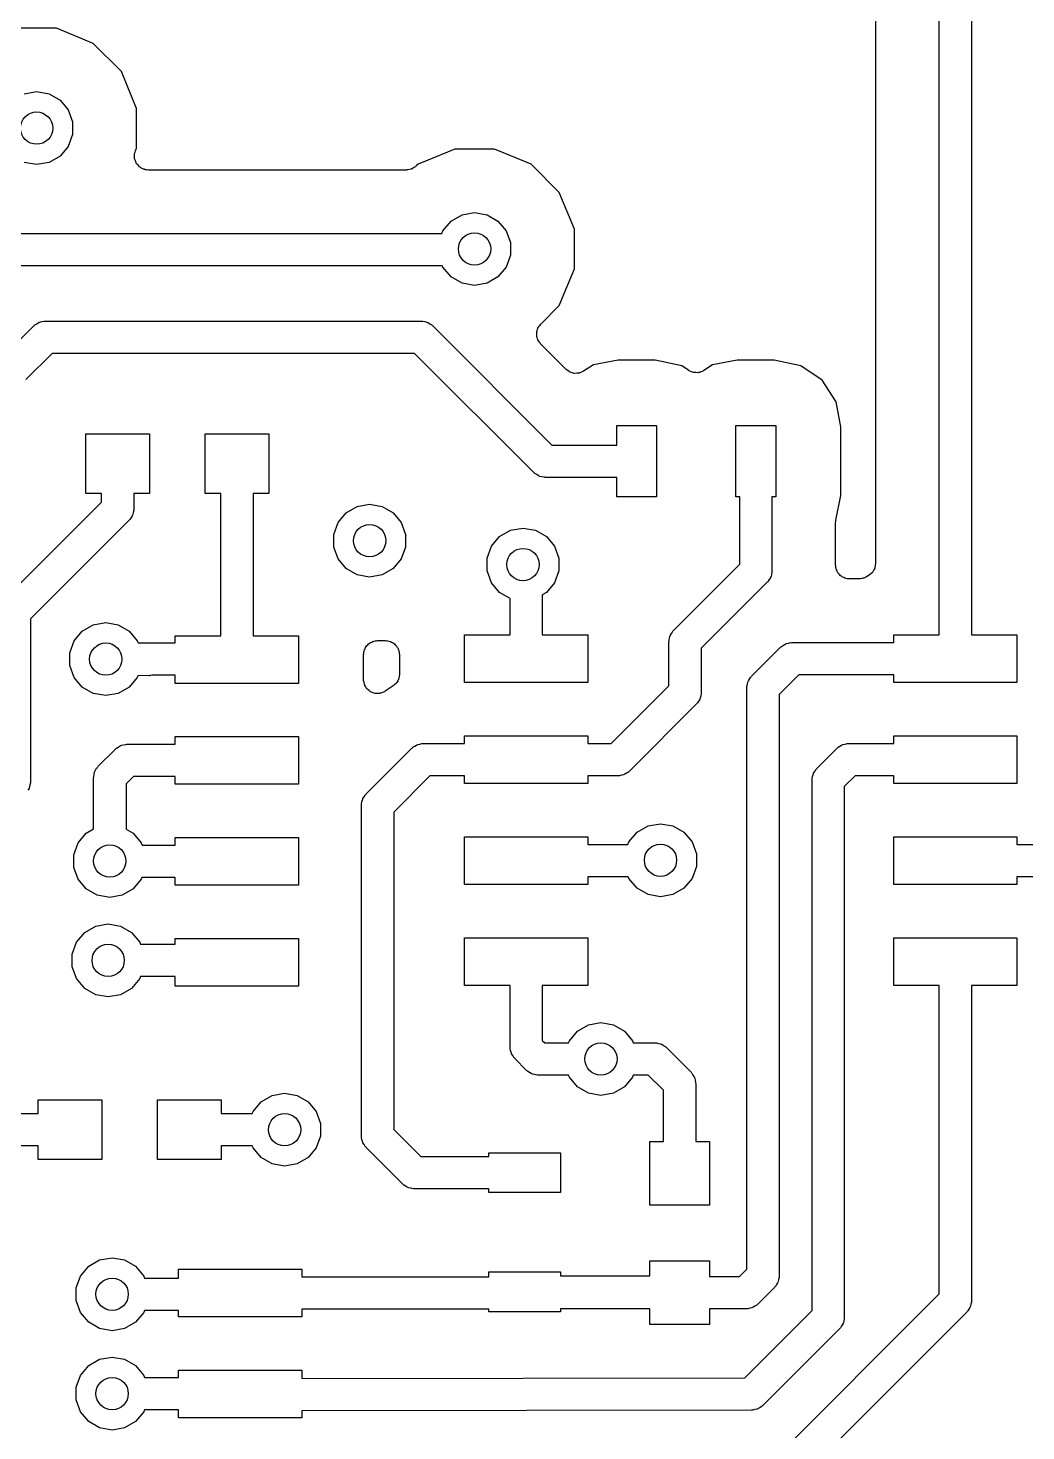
# Model space of a CAD drawing. Extents: x 91.8 to 190.7, y -114.3 to -59.5.
# Drawn here: x 167.14 to 179.7, y -97.33 to -79.68 of the extents above; entities that cross this region are included whole.
import ezdxf

# ---------------------------------------------------------------- set-up
doc = ezdxf.new("R2010")
doc.units = 0
doc.header["$MEASUREMENT"] = 0
doc.layers.add('BLACK', color=7, linetype='CONTINUOUS')

msp = doc.modelspace()

# ---------------------------------------------------------------- linework, layer by layer
at = {"layer": 'Black'}
for p, q in [((179.013, -79.06), (179.013, -87.315)), ((178.607, -87.315), (178.607, -79.1442)), ((177.807, -79.5482), (177.807, -86.4156)), ((167.501, -79.683), (167.001, -79.6826)), ((167.963, -79.8748), (167.501, -79.683)), ((168.316, -80.2288), (167.963, -79.8748)), ((168.507, -80.691), (168.316, -80.2288)), ((167.093, -80.5087), (167.25, -80.4811)), ((167.25, -80.4811), (167.407, -80.5087)), ((167.407, -80.5087), (167.545, -80.5884)), ((167.545, -80.5884), (167.647, -80.7105)), ((167.647, -80.7105), (167.702, -80.8603)), ((168.507, -81.1912), (168.507, -80.691)), ((167.702, -80.8603), (167.702, -81.0197)), ((167.647, -81.1695), (167.545, -81.2916)), ((167.702, -81.0197), (167.647, -81.1695)), ((167.545, -81.2916), (167.407, -81.3713)), ((168.48, -81.2835), (168.483, -81.2723)), ((168.483, -81.3025), (168.48, -81.2835)), ((168.483, -81.2608), (168.489, -81.2428)), ((168.483, -81.2723), (168.483, -81.2608)), ((168.483, -81.3218), (168.483, -81.3025)), ((168.487, -81.3326), (168.483, -81.3218)), ((168.488, -81.3439), (168.487, -81.3326)), ((168.497, -81.361), (168.488, -81.3439)), ((168.489, -81.2428), (168.493, -81.224)), ((168.493, -81.224), (168.507, -81.1912)), ((172.511, -81.2026), (172.049, -81.3936)), ((173.011, -81.203), (172.511, -81.2026)), ((173.473, -81.3948), (173.011, -81.203)), ((167.25, -81.3989), (167.093, -81.3713)), ((167.407, -81.3713), (167.25, -81.3989)), ((168.503, -81.379), (168.497, -81.361)), ((168.511, -81.3878), (168.503, -81.379)), ((168.516, -81.398), (168.511, -81.3878)), ((168.53, -81.411), (168.516, -81.398)), ((168.543, -81.4257), (168.53, -81.411)), ((168.553, -81.4315), (168.543, -81.4257)), ((168.561, -81.4392), (168.553, -81.4315)), ((168.579, -81.4466), (168.561, -81.4392)), ((168.595, -81.4562), (168.579, -81.4466)), ((168.607, -81.4582), (168.595, -81.4562)), ((168.617, -81.4626), (168.607, -81.4582)), ((168.637, -81.4635), (168.617, -81.4626)), ((168.655, -81.4668), (168.637, -81.4635)), ((171.903, -81.4668), (168.655, -81.4668)), ((171.91, -81.4655), (171.903, -81.4668)), ((171.918, -81.4661), (171.91, -81.4655)), ((171.94, -81.4602), (171.918, -81.4661)), ((171.963, -81.4562), (171.94, -81.4602)), ((171.969, -81.4524), (171.963, -81.4562)), ((171.977, -81.4504), (171.969, -81.4524)), ((171.996, -81.4372), (171.977, -81.4504)), ((172.016, -81.4257), (171.996, -81.4372)), ((172.021, -81.4199), (172.016, -81.4257)), ((172.027, -81.4155), (172.021, -81.4199)), ((172.049, -81.3936), (172.027, -81.4155)), ((173.826, -81.7488), (173.473, -81.3948)), ((174.017, -82.211), (173.826, -81.7488)), ((172.465, -82.1084), (172.603, -82.0287)), ((172.603, -82.0287), (172.76, -82.0011)), ((172.76, -82.0011), (172.917, -82.0287)), ((172.917, -82.0287), (173.055, -82.1084)), ((172.349, -82.2668), (172.363, -82.2305)), ((172.363, -82.2305), (172.465, -82.1084)), ((173.055, -82.1084), (173.157, -82.2305)), ((173.157, -82.2305), (173.212, -82.3803)), ((174.017, -82.7112), (174.017, -82.211)), ((166.93, -82.2668), (172.349, -82.2668)), ((173.212, -82.3803), (173.212, -82.5397)), ((173.212, -82.5397), (173.157, -82.6895)), ((172.357, -82.6732), (167.014, -82.6732)), ((172.363, -82.6895), (172.357, -82.6732)), ((172.465, -82.8116), (172.363, -82.6895)), ((173.157, -82.6895), (173.055, -82.8116)), ((173.825, -83.1731), (174.017, -82.7112)), ((172.603, -82.8913), (172.465, -82.8116)), ((172.76, -82.9189), (172.603, -82.8913)), ((172.917, -82.8913), (172.76, -82.9189)), ((173.055, -82.8116), (172.917, -82.8913)), ((173.593, -83.4053), (173.825, -83.1731)), ((166.766, -83.8763), (167.216, -83.4263)), ((167.216, -83.4263), (167.224, -83.4212)), ((167.224, -83.4212), (167.229, -83.4143)), ((167.229, -83.4143), (167.252, -83.4011)), ((167.252, -83.4011), (167.274, -83.3858)), ((167.274, -83.3858), (167.283, -83.3835)), ((167.283, -83.3835), (167.291, -83.3791)), ((167.291, -83.3791), (167.317, -83.3744)), ((167.317, -83.3744), (167.342, -83.3676)), ((167.342, -83.3676), (167.351, -83.3684)), ((167.351, -83.3684), (167.36, -83.3668)), ((167.36, -83.3668), (172.09, -83.3668)), ((172.09, -83.3668), (172.099, -83.3684)), ((172.099, -83.3684), (172.108, -83.3676)), ((172.108, -83.3676), (172.133, -83.3744)), ((172.133, -83.3744), (172.159, -83.3791)), ((172.159, -83.3791), (172.167, -83.3835)), ((172.167, -83.3835), (172.176, -83.3858)), ((172.176, -83.3858), (172.198, -83.4011)), ((172.198, -83.4011), (172.221, -83.4143)), ((172.221, -83.4143), (172.226, -83.4212)), ((172.226, -83.4212), (172.234, -83.4263)), ((172.234, -83.4263), (173.734, -84.9268)), ((173.547, -83.4841), (173.553, -83.4701)), ((173.553, -83.4701), (173.557, -83.4552)), ((173.557, -83.4552), (173.566, -83.4427)), ((173.566, -83.4427), (173.573, -83.4289)), ((173.573, -83.4289), (173.584, -83.418)), ((173.584, -83.418), (173.593, -83.4053)), ((173.542, -83.5141), (173.546, -83.4994)), ((173.543, -83.5295), (173.542, -83.5141)), ((173.542, -83.5449), (173.543, -83.5295)), ((173.546, -83.5596), (173.542, -83.5449)), ((173.546, -83.4994), (173.547, -83.4841)), ((173.547, -83.5748), (173.546, -83.5596)), ((173.553, -83.5888), (173.547, -83.5748)), ((173.557, -83.6037), (173.553, -83.5888)), ((173.566, -83.6162), (173.557, -83.6037)), ((173.573, -83.6301), (173.566, -83.6162)), ((173.584, -83.641), (173.573, -83.6301)), ((173.592, -83.6537), (173.584, -83.641)), ((173.913, -83.9747), (173.592, -83.6537)), ((167.444, -83.7732), (167.113, -84.1042)), ((172.006, -83.7732), (167.444, -83.7732)), ((173.506, -85.2737), (172.006, -83.7732)), ((173.936, -83.9902), (173.913, -83.9747)), ((173.957, -84.0066), (173.936, -83.9902)), ((173.96, -84.0076), (173.957, -84.0066)), ((174.132, -83.9982), (174.107, -84.0086)), ((174.255, -83.9195), (174.132, -83.9982)), ((174.566, -83.8609), (174.255, -83.9195)), ((175.032, -83.8609), (174.566, -83.8609)), ((175.367, -83.9287), (175.032, -83.8609)), ((175.452, -83.9867), (175.367, -83.9287)), ((175.462, -83.9912), (175.452, -83.9867)), ((175.471, -83.9978), (175.462, -83.9912)), ((175.49, -84.0037), (175.471, -83.9978)), ((175.508, -84.0118), (175.49, -84.0037)), ((175.608, -84.0053), (175.59, -84.0129)), ((175.627, -84), (175.608, -84.0053)), ((175.636, -83.9936), (175.627, -84)), ((175.646, -83.9894), (175.636, -83.9936)), ((175.755, -83.9195), (175.646, -83.9894)), ((176.066, -83.8609), (175.755, -83.9195)), ((176.532, -83.8609), (176.066, -83.8609)), ((176.867, -83.9287), (176.532, -83.8609)), ((177.135, -84.1113), (176.867, -83.9287)), ((173.963, -84.0096), (173.96, -84.0076)), ((173.99, -84.0166), (173.963, -84.0096)), ((174.015, -84.0247), (173.99, -84.0166)), ((174.019, -84.0245), (174.015, -84.0247)), ((174.022, -84.0254), (174.019, -84.0245)), ((174.049, -84.023), (174.022, -84.0254)), ((174.076, -84.0217), (174.049, -84.023)), ((174.079, -84.0204), (174.076, -84.0217)), ((174.083, -84.0201), (174.079, -84.0204)), ((174.107, -84.0086), (174.083, -84.0201)), ((175.519, -84.0126), (175.508, -84.0118)), ((175.529, -84.0159), (175.519, -84.0126)), ((175.549, -84.0149), (175.529, -84.0159)), ((175.568, -84.0164), (175.549, -84.0149)), ((175.579, -84.0135), (175.568, -84.0164)), ((175.59, -84.0129), (175.579, -84.0135)), ((177.31, -84.3846), (177.135, -84.1113)), ((177.369, -84.6964), (177.31, -84.3846)), ((174.55, -84.9268), (174.55, -84.68)), ((174.55, -84.68), (175.05, -84.68)), ((175.05, -84.68), (175.05, -85.58)), ((176.05, -85.58), (176.05, -84.68)), ((176.05, -84.68), (176.55, -84.68)), ((176.55, -84.68), (176.55, -85.58)), ((177.369, -85.5624), (177.369, -84.6964)), ((167.87, -85.535), (167.87, -84.785)), ((167.87, -84.785), (168.67, -84.785)), ((168.67, -84.785), (168.67, -85.535)), ((169.37, -85.535), (169.37, -84.785)), ((169.37, -84.785), (170.17, -84.785)), ((170.17, -84.785), (170.17, -85.535)), ((173.734, -84.9268), (174.55, -84.9268)), ((173.514, -85.2788), (173.506, -85.2737)), ((173.519, -85.2857), (173.514, -85.2788)), ((173.542, -85.2989), (173.519, -85.2857)), ((173.564, -85.3142), (173.542, -85.2989)), ((173.573, -85.3165), (173.564, -85.3142)), ((173.581, -85.3209), (173.573, -85.3165)), ((173.607, -85.3256), (173.581, -85.3209)), ((173.632, -85.3324), (173.607, -85.3256)), ((173.641, -85.3316), (173.632, -85.3324)), ((173.65, -85.3332), (173.641, -85.3316)), ((174.55, -85.3332), (173.65, -85.3332)), ((174.55, -85.58), (174.55, -85.3332)), ((168.067, -85.535), (167.87, -85.535)), ((168.067, -85.6458), (168.067, -85.535)), ((168.67, -85.535), (168.473, -85.535)), ((168.473, -85.535), (168.473, -85.73)), ((169.567, -85.535), (169.37, -85.535)), ((169.567, -87.325), (169.567, -85.535)), ((170.17, -85.535), (169.973, -85.535)), ((169.973, -85.535), (169.973, -87.325)), ((175.05, -85.58), (174.55, -85.58)), ((176.097, -85.58), (176.05, -85.58)), ((176.097, -86.4258), (176.097, -85.58)), ((176.55, -85.58), (176.503, -85.58)), ((176.503, -85.58), (176.503, -86.51)), ((177.307, -85.8706), (177.369, -85.5624)), ((166.826, -86.8863), (168.067, -85.6458)), ((168.472, -85.7477), (168.466, -85.7734)), ((168.473, -85.73), (168.472, -85.7388)), ((168.472, -85.7388), (168.472, -85.7477)), ((171.145, -85.7784), (171.283, -85.6987)), ((171.283, -85.6987), (171.44, -85.6711)), ((171.44, -85.6711), (171.597, -85.6987)), ((171.597, -85.6987), (171.735, -85.7784)), ((168.414, -85.8737), (167.173, -87.1142)), ((168.419, -85.8664), (168.414, -85.8737)), ((168.426, -85.8606), (168.419, -85.8664)), ((168.439, -85.8376), (168.426, -85.8606)), ((168.454, -85.8159), (168.439, -85.8376)), ((168.456, -85.8072), (168.454, -85.8159)), ((168.461, -85.7995), (168.456, -85.8072)), ((168.466, -85.7734), (168.461, -85.7995)), ((170.988, -86.0503), (171.043, -85.9005)), ((171.043, -85.9005), (171.145, -85.7784)), ((171.735, -85.7784), (171.837, -85.9005)), ((171.837, -85.9005), (171.892, -86.0503)), ((177.303, -85.9055), (177.306, -85.8882)), ((177.303, -86.4363), (177.303, -85.9055)), ((177.306, -85.8882), (177.307, -85.8706)), ((170.988, -86.2097), (170.988, -86.0503)), ((171.892, -86.0503), (171.892, -86.2097)), ((172.973, -86.2005), (173.075, -86.0784)), ((173.075, -86.0784), (173.213, -85.9987)), ((173.213, -85.9987), (173.37, -85.9711)), ((173.37, -85.9711), (173.527, -85.9987)), ((173.527, -85.9987), (173.665, -86.0784)), ((173.665, -86.0784), (173.767, -86.2005)), ((171.043, -86.3595), (170.988, -86.2097)), ((171.892, -86.2097), (171.837, -86.3595)), ((172.918, -86.3503), (172.973, -86.2005)), ((173.767, -86.2005), (173.822, -86.3503)), ((171.145, -86.4816), (171.043, -86.3595)), ((171.837, -86.3595), (171.735, -86.4816)), ((172.918, -86.5097), (172.918, -86.3503)), ((173.822, -86.3503), (173.822, -86.5097)), ((175.266, -87.2563), (176.097, -86.4258)), ((177.306, -86.4514), (177.303, -86.4363)), ((177.306, -86.4668), (177.306, -86.4514)), ((177.311, -86.4812), (177.306, -86.4668)), ((177.796, -86.4756), (177.783, -86.4984)), ((177.797, -86.4714), (177.796, -86.4756)), ((177.799, -86.4676), (177.797, -86.4714)), ((177.802, -86.4415), (177.799, -86.4676)), ((177.807, -86.4156), (177.802, -86.4415)), ((171.283, -86.5613), (171.145, -86.4816)), ((171.44, -86.5889), (171.283, -86.5613)), ((171.597, -86.5613), (171.44, -86.5889)), ((171.735, -86.4816), (171.597, -86.5613)), ((172.973, -86.6595), (172.918, -86.5097)), ((173.822, -86.5097), (173.767, -86.6595)), ((176.444, -86.6537), (175.613, -87.4842)), ((176.449, -86.6464), (176.444, -86.6537)), ((176.456, -86.6406), (176.449, -86.6464)), ((176.469, -86.6176), (176.456, -86.6406)), ((176.484, -86.5959), (176.469, -86.6176)), ((176.486, -86.5872), (176.484, -86.5959)), ((176.491, -86.5795), (176.486, -86.5872)), ((176.496, -86.5533), (176.491, -86.5795)), ((176.502, -86.5277), (176.496, -86.5533)), ((176.503, -86.51), (176.502, -86.5188)), ((176.502, -86.5188), (176.502, -86.5277)), ((177.314, -86.4963), (177.311, -86.4812)), ((177.321, -86.5096), (177.314, -86.4963)), ((177.327, -86.5241), (177.321, -86.5096)), ((177.337, -86.5358), (177.327, -86.5241)), ((177.344, -86.5491), (177.337, -86.5358)), ((177.356, -86.559), (177.344, -86.5491)), ((177.366, -86.5707), (177.356, -86.559)), ((177.379, -86.5784), (177.366, -86.5707)), ((177.391, -86.5883), (177.379, -86.5784)), ((177.405, -86.5935), (177.391, -86.5883)), ((177.419, -86.6012), (177.405, -86.5935)), ((177.434, -86.6039), (177.419, -86.6012)), ((177.448, -86.6091), (177.434, -86.6039)), ((177.464, -86.6091), (177.448, -86.6091)), ((177.479, -86.6118), (177.464, -86.6091)), ((177.599, -86.6118), (177.479, -86.6118)), ((177.618, -86.6084), (177.599, -86.6118)), ((177.638, -86.6075), (177.618, -86.6084)), ((177.648, -86.6032), (177.638, -86.6075)), ((177.659, -86.6012), (177.648, -86.6032)), ((177.676, -86.5914), (177.659, -86.6012)), ((177.694, -86.5839), (177.676, -86.5914)), ((177.726, -86.5632), (177.694, -86.5839)), ((177.746, -86.5453), (177.726, -86.5632)), ((177.766, -86.5284), (177.746, -86.5453)), ((177.768, -86.5247), (177.766, -86.5284)), ((177.771, -86.5218), (177.768, -86.5247)), ((177.783, -86.4984), (177.771, -86.5218)), ((173.075, -86.7816), (172.973, -86.6595)), ((173.207, -86.8577), (173.075, -86.7816)), ((173.665, -86.7816), (173.613, -86.8115)), ((173.613, -86.8115), (173.613, -87.315)), ((173.767, -86.6595), (173.665, -86.7816)), ((173.207, -87.315), (173.207, -86.8577)), ((167.173, -87.1142), (167.173, -89.16)), ((167.963, -87.1887), (168.12, -87.1611)), ((168.12, -87.1611), (168.277, -87.1887)), ((167.723, -87.3905), (167.825, -87.2684)), ((167.825, -87.2684), (167.963, -87.1887)), ((168.277, -87.1887), (168.415, -87.2684)), ((168.415, -87.2684), (168.517, -87.3905)), ((168.995, -87.4168), (168.995, -87.325)), ((168.995, -87.325), (169.567, -87.325)), ((169.973, -87.325), (170.545, -87.325)), ((170.545, -87.325), (170.545, -87.925)), ((172.635, -87.915), (172.635, -87.315)), ((172.635, -87.315), (173.207, -87.315)), ((173.613, -87.315), (174.185, -87.315)), ((174.185, -87.315), (174.185, -87.915)), ((175.208, -87.3823), (175.214, -87.3567)), ((175.214, -87.3567), (175.219, -87.3305)), ((175.219, -87.3305), (175.224, -87.3228)), ((175.224, -87.3228), (175.226, -87.3141)), ((175.226, -87.3141), (175.241, -87.2924)), ((175.241, -87.2924), (175.254, -87.2694)), ((175.254, -87.2694), (175.261, -87.2636)), ((175.261, -87.2636), (175.266, -87.2563)), ((178.035, -87.4118), (178.035, -87.315)), ((178.035, -87.315), (178.607, -87.315)), ((179.013, -87.315), (179.585, -87.315)), ((179.585, -87.315), (179.585, -87.915)), ((167.668, -87.5403), (167.723, -87.3905)), ((168.517, -87.3905), (168.527, -87.4168)), ((168.527, -87.4168), (168.995, -87.4168)), ((171.367, -87.5322), (171.372, -87.5178)), ((171.367, -87.5476), (171.367, -87.5322)), ((171.372, -87.5178), (171.375, -87.5028)), ((171.375, -87.5028), (171.382, -87.4894)), ((171.382, -87.4894), (171.388, -87.4749)), ((171.388, -87.4749), (171.398, -87.4632)), ((171.398, -87.4632), (171.405, -87.45)), ((171.405, -87.45), (171.417, -87.4401)), ((171.417, -87.4401), (171.427, -87.4282)), ((171.427, -87.4282), (171.44, -87.4206)), ((171.44, -87.4206), (171.452, -87.4108)), ((171.452, -87.4108), (171.466, -87.4055)), ((171.466, -87.4055), (171.48, -87.3978)), ((171.48, -87.3978), (171.495, -87.3952)), ((171.495, -87.3952), (171.509, -87.39)), ((171.509, -87.39), (171.525, -87.39)), ((171.525, -87.39), (171.54, -87.3873)), ((171.54, -87.3873), (171.641, -87.3874)), ((171.641, -87.3874), (171.656, -87.39)), ((171.656, -87.39), (171.671, -87.39)), ((171.671, -87.39), (171.685, -87.3953)), ((171.685, -87.3953), (171.701, -87.398)), ((171.701, -87.398), (171.714, -87.4057)), ((171.714, -87.4057), (171.728, -87.4109)), ((171.728, -87.4109), (171.74, -87.4208)), ((171.74, -87.4208), (171.753, -87.4285)), ((171.753, -87.4285), (171.763, -87.4402)), ((171.763, -87.4402), (171.775, -87.4501)), ((171.775, -87.4501), (171.783, -87.4634)), ((171.783, -87.4634), (171.792, -87.4753)), ((171.792, -87.4753), (171.798, -87.4896)), ((171.798, -87.4896), (171.805, -87.5028)), ((171.805, -87.5028), (171.808, -87.518)), ((171.808, -87.518), (171.813, -87.5326)), ((171.813, -87.5326), (171.813, -87.5478)), ((175.207, -87.4), (175.208, -87.3912)), ((175.207, -87.9558), (175.207, -87.4)), ((175.208, -87.3912), (175.208, -87.3823)), ((175.613, -87.4842), (175.613, -88.04)), ((176.246, -87.8363), (176.611, -87.4713)), ((176.611, -87.4713), (176.619, -87.4662)), ((176.619, -87.4662), (176.624, -87.4593)), ((176.624, -87.4593), (176.647, -87.4461)), ((176.647, -87.4461), (176.669, -87.4308)), ((176.669, -87.4308), (176.678, -87.4285)), ((176.678, -87.4285), (176.686, -87.4241)), ((176.686, -87.4241), (176.712, -87.4194)), ((176.712, -87.4194), (176.737, -87.4126)), ((176.737, -87.4126), (176.746, -87.4134)), ((176.746, -87.4134), (176.755, -87.4118)), ((176.755, -87.4118), (178.035, -87.4118)), ((167.668, -87.6997), (167.668, -87.5403)), ((167.723, -87.8495), (167.668, -87.6997)), ((171.364, -87.5628), (171.367, -87.5476)), ((171.364, -87.8791), (171.364, -87.5628)), ((171.813, -87.5478), (171.816, -87.5629)), ((171.816, -87.5629), (171.816, -87.8118)), ((167.825, -87.9716), (167.723, -87.8495)), ((168.517, -87.8495), (168.415, -87.9716)), ((168.526, -87.8269), (168.517, -87.8495)), ((168.668, -87.8282), (168.526, -87.8269)), ((168.678, -87.8266), (168.668, -87.8282)), ((168.688, -87.8274), (168.678, -87.8266)), ((168.703, -87.8232), (168.688, -87.8274)), ((168.995, -87.8232), (168.703, -87.8232)), ((168.995, -87.925), (168.995, -87.8232)), ((171.365, -87.8848), (171.364, -87.8791)), ((171.364, -87.8906), (171.365, -87.8848)), ((171.805, -87.8718), (171.793, -87.8933)), ((171.806, -87.8661), (171.805, -87.8718)), ((171.809, -87.8609), (171.806, -87.8661)), ((171.812, -87.8362), (171.809, -87.8609)), ((171.816, -87.8118), (171.812, -87.8362)), ((176.206, -87.8941), (176.221, -87.8724)), ((176.221, -87.8724), (176.234, -87.8494)), ((176.234, -87.8494), (176.241, -87.8436)), ((176.241, -87.8436), (176.246, -87.8363)), ((176.839, -87.8182), (176.593, -88.0642)), ((178.035, -87.8182), (176.839, -87.8182)), ((178.035, -87.915), (178.035, -87.8182)), ((167.963, -88.0513), (167.825, -87.9716)), ((168.12, -88.0789), (167.963, -88.0513)), ((168.277, -88.0513), (168.12, -88.0789)), ((168.415, -87.9716), (168.277, -88.0513)), ((170.545, -87.925), (168.995, -87.925)), ((171.37, -87.9147), (171.364, -87.8906)), ((171.375, -87.9391), (171.37, -87.9147)), ((171.378, -87.9441), (171.375, -87.9391)), ((171.379, -87.9498), (171.378, -87.9441)), ((171.393, -87.9704), (171.379, -87.9498)), ((171.405, -87.9919), (171.393, -87.9704)), ((171.41, -87.9956), (171.405, -87.9919)), ((171.413, -88.0005), (171.41, -87.9956)), ((171.433, -88.0151), (171.413, -88.0005)), ((171.452, -88.0311), (171.433, -88.0151)), ((171.457, -88.0331), (171.452, -88.0311)), ((171.462, -88.0365), (171.457, -88.0331)), ((171.486, -88.0434), (171.462, -88.0365)), ((171.509, -88.0519), (171.486, -88.0434)), ((171.515, -88.0519), (171.509, -88.0519)), ((171.521, -88.0535), (171.515, -88.0519)), ((171.545, -88.0519), (171.521, -88.0535)), ((171.57, -88.0519), (171.545, -88.0519)), ((171.576, -88.0499), (171.57, -88.0519)), ((171.581, -88.0496), (171.576, -88.0499)), ((171.604, -88.0396), (171.581, -88.0496)), ((171.627, -88.0311), (171.604, -88.0396)), ((171.632, -88.0274), (171.627, -88.0311)), ((171.637, -88.025), (171.632, -88.0274)), ((171.738, -87.9577), (171.637, -88.025)), ((171.756, -87.9405), (171.738, -87.9577)), ((171.775, -87.9246), (171.756, -87.9405)), ((171.778, -87.9195), (171.775, -87.9246)), ((171.782, -87.9155), (171.778, -87.9195)), ((171.793, -87.8933), (171.782, -87.9155)), ((174.185, -87.915), (172.635, -87.915)), ((174.481, -88.6818), (175.207, -87.9558)), ((175.612, -88.0577), (175.606, -88.0833)), ((175.613, -88.04), (175.612, -88.0488)), ((175.612, -88.0488), (175.612, -88.0577)), ((176.187, -87.98), (176.188, -87.9712)), ((176.187, -95.2958), (176.187, -87.98)), ((176.188, -87.9623), (176.194, -87.9367)), ((176.188, -87.9712), (176.188, -87.9623)), ((176.194, -87.9367), (176.199, -87.9105)), ((176.199, -87.9105), (176.204, -87.9028)), ((176.204, -87.9028), (176.206, -87.8941)), ((176.593, -88.0642), (176.593, -95.38)), ((179.585, -87.915), (178.035, -87.915)), ((175.554, -88.1837), (174.709, -89.0287)), ((175.559, -88.1764), (175.554, -88.1837)), ((175.566, -88.1706), (175.559, -88.1764)), ((175.579, -88.1476), (175.566, -88.1706)), ((175.594, -88.1259), (175.579, -88.1476)), ((175.596, -88.1172), (175.594, -88.1259)), ((175.601, -88.1095), (175.596, -88.1172)), ((175.606, -88.0833), (175.601, -88.1095)), ((168.995, -88.6918), (168.995, -88.595)), ((168.995, -88.595), (170.545, -88.595)), ((170.545, -88.595), (170.545, -89.195)), ((172.635, -88.6818), (172.635, -88.585)), ((172.635, -88.585), (174.185, -88.585)), ((174.185, -88.585), (174.185, -88.6818)), ((178.035, -88.6818), (178.035, -88.585)), ((178.035, -88.585), (179.585, -88.585)), ((179.585, -88.585), (179.585, -89.185)), ((168.026, -88.9663), (168.241, -88.7513)), ((168.241, -88.7513), (168.249, -88.7462)), ((168.249, -88.7462), (168.254, -88.7393)), ((168.254, -88.7393), (168.277, -88.7261)), ((168.277, -88.7261), (168.299, -88.7108)), ((168.299, -88.7108), (168.308, -88.7085)), ((168.308, -88.7085), (168.316, -88.7041)), ((168.316, -88.7041), (168.342, -88.6994)), ((168.342, -88.6994), (168.367, -88.6926)), ((168.367, -88.6926), (168.376, -88.6934)), ((168.376, -88.6934), (168.385, -88.6918)), ((168.385, -88.6918), (168.995, -88.6918)), ((171.396, -89.3163), (171.971, -88.7413)), ((171.971, -88.7413), (171.979, -88.7362)), ((171.979, -88.7362), (171.984, -88.7293)), ((171.984, -88.7293), (172.007, -88.7161)), ((172.007, -88.7161), (172.029, -88.7008)), ((172.029, -88.7008), (172.038, -88.6985)), ((172.038, -88.6985), (172.046, -88.6941)), ((172.046, -88.6941), (172.072, -88.6894)), ((172.072, -88.6894), (172.097, -88.6826)), ((172.097, -88.6826), (172.106, -88.6834)), ((172.106, -88.6834), (172.115, -88.6818)), ((172.115, -88.6818), (172.635, -88.6818)), ((174.185, -88.6818), (174.481, -88.6818)), ((177.066, -88.9963), (177.321, -88.7413)), ((177.321, -88.7413), (177.329, -88.7362)), ((177.329, -88.7362), (177.334, -88.7293)), ((177.334, -88.7293), (177.357, -88.7161)), ((177.357, -88.7161), (177.379, -88.7008)), ((177.379, -88.7008), (177.388, -88.6985)), ((177.388, -88.6985), (177.396, -88.6941)), ((177.396, -88.6941), (177.422, -88.6894)), ((177.422, -88.6894), (177.447, -88.6826)), ((177.447, -88.6826), (177.456, -88.6834)), ((177.456, -88.6834), (177.465, -88.6818)), ((177.465, -88.6818), (178.035, -88.6818)), ((167.967, -89.11), (167.968, -89.1012)), ((167.967, -89.7554), (167.967, -89.11)), ((167.968, -89.0923), (167.972, -89.0751)), ((167.968, -89.1012), (167.968, -89.0923)), ((167.972, -89.0751), (167.974, -89.0574)), ((167.974, -89.0574), (167.978, -89.0493)), ((167.978, -89.0493), (167.979, -89.0405)), ((167.979, -89.0405), (167.984, -89.0328)), ((167.984, -89.0328), (167.986, -89.0241)), ((167.986, -89.0241), (167.996, -89.0096)), ((167.996, -89.0096), (168.004, -88.9934)), ((168.004, -88.9934), (168.01, -88.9871)), ((168.01, -88.9871), (168.014, -88.9794)), ((168.014, -88.9794), (168.021, -88.9736)), ((168.021, -88.9736), (168.026, -88.9663)), ((168.469, -89.0982), (168.378, -89.1892)), ((168.995, -89.0982), (168.469, -89.0982)), ((168.995, -89.195), (168.995, -89.0982)), ((172.199, -89.0882), (171.743, -89.5442)), ((172.635, -89.0882), (172.199, -89.0882)), ((172.635, -89.185), (172.635, -89.0882)), ((174.565, -89.0882), (174.185, -89.0882)), ((174.185, -89.0882), (174.185, -89.185)), ((174.574, -89.0866), (174.565, -89.0882)), ((174.583, -89.0874), (174.574, -89.0866)), ((174.608, -89.0806), (174.583, -89.0874)), ((174.634, -89.0759), (174.608, -89.0806)), ((174.642, -89.0715), (174.634, -89.0759)), ((174.651, -89.0692), (174.642, -89.0715)), ((174.673, -89.0539), (174.651, -89.0692)), ((174.696, -89.0407), (174.673, -89.0539)), ((174.701, -89.0338), (174.696, -89.0407)), ((174.709, -89.0287), (174.701, -89.0338)), ((177.008, -89.1223), (177.014, -89.0967)), ((177.008, -89.1312), (177.008, -89.1223)), ((177.014, -89.0967), (177.019, -89.0705)), ((177.019, -89.0705), (177.024, -89.0628)), ((177.024, -89.0628), (177.026, -89.0541)), ((177.026, -89.0541), (177.041, -89.0324)), ((177.041, -89.0324), (177.054, -89.0094)), ((177.054, -89.0094), (177.061, -89.0036)), ((177.061, -89.0036), (177.066, -88.9963)), ((177.549, -89.0882), (177.413, -89.2242)), ((178.035, -89.0882), (177.549, -89.0882)), ((178.035, -89.185), (178.035, -89.0882)), ((167.154, -89.2459), (167.139, -89.2676)), ((167.156, -89.2372), (167.154, -89.2459)), ((167.161, -89.2295), (167.156, -89.2372)), ((167.166, -89.2034), (167.161, -89.2295)), ((167.172, -89.1777), (167.166, -89.2034)), ((167.173, -89.16), (167.172, -89.1688)), ((167.172, -89.1688), (167.172, -89.1777)), ((168.378, -89.1892), (168.378, -89.7583)), ((170.545, -89.195), (168.995, -89.195)), ((174.185, -89.185), (172.635, -89.185)), ((177.007, -89.14), (177.008, -89.1312)), ((177.007, -95.8158), (177.007, -89.14)), ((177.413, -89.2242), (177.413, -95.9)), ((179.585, -89.185), (178.035, -89.185)), ((171.337, -89.46), (171.338, -89.4512)), ((171.337, -93.62), (171.337, -89.46)), ((171.338, -89.4423), (171.344, -89.4167)), ((171.338, -89.4512), (171.338, -89.4423)), ((171.344, -89.4167), (171.349, -89.3905)), ((171.349, -89.3905), (171.354, -89.3828)), ((171.354, -89.3828), (171.356, -89.3741)), ((171.356, -89.3741), (171.371, -89.3524)), ((171.371, -89.3524), (171.384, -89.3294)), ((171.384, -89.3294), (171.391, -89.3236)), ((171.391, -89.3236), (171.396, -89.3163)), ((171.743, -89.5442), (171.743, -93.5358)), ((167.773, -89.9305), (167.875, -89.8084)), ((167.875, -89.8084), (167.967, -89.7554)), ((168.378, -89.7583), (168.465, -89.8084)), ((168.465, -89.8084), (168.567, -89.9305)), ((174.703, -89.9205), (174.805, -89.7984)), ((174.805, -89.7984), (174.943, -89.7187)), ((174.943, -89.7187), (175.1, -89.6911)), ((175.1, -89.6911), (175.257, -89.7187)), ((175.257, -89.7187), (175.395, -89.7984)), ((175.395, -89.7984), (175.497, -89.9205)), ((167.718, -90.0803), (167.773, -89.9305)), ((168.567, -89.9305), (168.579, -89.9618)), ((168.579, -89.9618), (168.995, -89.9618)), ((168.995, -89.9618), (168.995, -89.865)), ((168.995, -89.865), (170.545, -89.865)), ((170.545, -89.865), (170.545, -90.465)), ((172.635, -90.455), (172.635, -89.855)), ((172.635, -89.855), (174.185, -89.855)), ((174.185, -89.855), (174.185, -89.9518)), ((174.185, -89.9518), (174.691, -89.9518)), ((174.691, -89.9518), (174.703, -89.9205)), ((175.497, -89.9205), (175.552, -90.0703)), ((178.035, -90.455), (178.035, -89.855)), ((178.035, -89.855), (179.585, -89.855)), ((179.585, -89.855), (179.585, -89.9518)), ((179.585, -89.9518), (180.688, -89.9518)), ((167.718, -90.2397), (167.718, -90.0803)), ((175.552, -90.0703), (175.552, -90.2297)), ((167.773, -90.3895), (167.718, -90.2397)), ((174.695, -90.3582), (174.185, -90.3582)), ((174.185, -90.3582), (174.185, -90.455)), ((174.703, -90.3795), (174.695, -90.3582)), ((175.552, -90.2297), (175.497, -90.3795)), ((180.698, -90.3582), (179.585, -90.3582)), ((179.585, -90.3582), (179.585, -90.455)), ((167.875, -90.5116), (167.773, -90.3895)), ((168.013, -90.5913), (167.875, -90.5116)), ((168.465, -90.5116), (168.327, -90.5913)), ((168.567, -90.3895), (168.465, -90.5116)), ((168.575, -90.3682), (168.567, -90.3895)), ((168.995, -90.3682), (168.575, -90.3682)), ((168.995, -90.465), (168.995, -90.3682)), ((170.545, -90.465), (168.995, -90.465)), ((174.185, -90.455), (172.635, -90.455)), ((174.805, -90.5016), (174.703, -90.3795)), ((174.943, -90.5813), (174.805, -90.5016)), ((175.395, -90.5016), (175.257, -90.5813)), ((175.497, -90.3795), (175.395, -90.5016)), ((179.585, -90.455), (178.035, -90.455)), ((168.17, -90.6189), (168.013, -90.5913)), ((168.327, -90.5913), (168.17, -90.6189)), ((175.1, -90.6089), (174.943, -90.5813)), ((175.257, -90.5813), (175.1, -90.6089)), ((167.753, -91.1805), (167.855, -91.0584)), ((167.855, -91.0584), (167.993, -90.9787)), ((167.993, -90.9787), (168.15, -90.9511)), ((168.15, -90.9511), (168.307, -90.9787)), ((168.307, -90.9787), (168.445, -91.0584)), ((168.445, -91.0584), (168.547, -91.1805)), ((167.698, -91.3303), (167.753, -91.1805)), ((168.547, -91.1805), (168.557, -91.2068)), ((168.557, -91.2068), (168.995, -91.2068)), ((168.995, -91.2068), (168.995, -91.135)), ((168.995, -91.135), (170.545, -91.135)), ((170.545, -91.135), (170.545, -91.735)), ((172.635, -91.725), (172.635, -91.125)), ((172.635, -91.125), (174.185, -91.125)), ((174.185, -91.125), (174.185, -91.725)), ((178.035, -91.725), (178.035, -91.125)), ((178.035, -91.125), (179.585, -91.125)), ((179.585, -91.125), (179.585, -91.725)), ((167.698, -91.4897), (167.698, -91.3303)), ((167.753, -91.6395), (167.698, -91.4897)), ((167.855, -91.7616), (167.753, -91.6395)), ((167.993, -91.8413), (167.855, -91.7616)), ((168.445, -91.7616), (168.307, -91.8413)), ((168.547, -91.6395), (168.445, -91.7616)), ((168.557, -91.6132), (168.547, -91.6395)), ((168.995, -91.6132), (168.557, -91.6132)), ((168.995, -91.735), (168.995, -91.6132)), ((170.545, -91.735), (168.995, -91.735)), ((173.207, -91.725), (172.635, -91.725)), ((173.207, -92.5), (173.207, -91.725)), ((174.185, -91.725), (173.613, -91.725)), ((173.613, -91.725), (173.613, -92.4158)), ((178.607, -91.725), (178.035, -91.725)), ((178.607, -95.6058), (178.607, -91.725)), ((179.585, -91.725), (179.013, -91.725)), ((179.013, -91.725), (179.013, -95.69)), ((168.15, -91.8689), (167.993, -91.8413)), ((168.307, -91.8413), (168.15, -91.8689)), ((173.953, -92.4205), (174.055, -92.2984)), ((174.055, -92.2984), (174.193, -92.2187)), ((174.193, -92.2187), (174.35, -92.1911)), ((174.35, -92.1911), (174.507, -92.2187)), ((174.507, -92.2187), (174.645, -92.2984)), ((174.645, -92.2984), (174.747, -92.4205)), ((173.613, -92.4158), (173.644, -92.4468)), ((173.644, -92.4468), (173.943, -92.4468)), ((173.943, -92.4468), (173.953, -92.4205)), ((174.747, -92.4205), (174.757, -92.4468)), ((174.757, -92.4468), (175.03, -92.4468)), ((175.03, -92.4468), (175.039, -92.4484)), ((175.039, -92.4484), (175.048, -92.4476)), ((175.048, -92.4476), (175.073, -92.4544)), ((175.073, -92.4544), (175.099, -92.4591)), ((175.099, -92.4591), (175.107, -92.4635)), ((175.107, -92.4635), (175.116, -92.4658)), ((175.116, -92.4658), (175.138, -92.4811)), ((173.208, -92.5088), (173.207, -92.5)), ((173.208, -92.5177), (173.208, -92.5088)), ((173.214, -92.5433), (173.208, -92.5177)), ((173.219, -92.5695), (173.214, -92.5433)), ((173.224, -92.5772), (173.219, -92.5695)), ((173.226, -92.5859), (173.224, -92.5772)), ((173.241, -92.6076), (173.226, -92.5859)), ((173.254, -92.6306), (173.241, -92.6076)), ((173.261, -92.6364), (173.254, -92.6306)), ((173.266, -92.6437), (173.261, -92.6364)), ((173.416, -92.7937), (173.266, -92.6437)), ((175.138, -92.4811), (175.161, -92.4943)), ((175.161, -92.4943), (175.166, -92.5012)), ((175.166, -92.5012), (175.174, -92.5063)), ((175.174, -92.5063), (175.484, -92.8163)), ((173.424, -92.7988), (173.416, -92.7937)), ((173.429, -92.8057), (173.424, -92.7988)), ((173.452, -92.8189), (173.429, -92.8057)), ((173.474, -92.8342), (173.452, -92.8189)), ((175.484, -92.8163), (175.489, -92.8236)), ((175.489, -92.8236), (175.496, -92.8294)), ((175.496, -92.8294), (175.509, -92.8524)), ((173.483, -92.8365), (173.474, -92.8342)), ((173.491, -92.8409), (173.483, -92.8365)), ((173.517, -92.8456), (173.491, -92.8409)), ((173.542, -92.8524), (173.517, -92.8456)), ((173.551, -92.8516), (173.542, -92.8524)), ((173.56, -92.8532), (173.551, -92.8516)), ((173.943, -92.8532), (173.56, -92.8532)), ((173.953, -92.8795), (173.943, -92.8532)), ((174.055, -93.0016), (173.953, -92.8795)), ((174.193, -93.0813), (174.055, -93.0016)), ((174.645, -93.0016), (174.507, -93.0813)), ((174.747, -92.8795), (174.645, -93.0016)), ((174.757, -92.8532), (174.747, -92.8795)), ((174.946, -92.8532), (174.757, -92.8532)), ((175.137, -93.0442), (174.946, -92.8532)), ((175.509, -92.8524), (175.524, -92.8741)), ((175.524, -92.8741), (175.526, -92.8828)), ((175.526, -92.8828), (175.531, -92.8905)), ((175.531, -92.8905), (175.536, -92.9167)), ((175.536, -92.9167), (175.542, -92.9423)), ((175.542, -92.9423), (175.542, -92.9512)), ((175.542, -92.9512), (175.543, -92.96)), ((175.543, -92.96), (175.543, -93.69)), ((167.27, -93.3368), (167.27, -93.165)), ((167.27, -93.165), (168.07, -93.165)), ((168.07, -93.165), (168.07, -93.915)), ((168.77, -93.915), (168.77, -93.165)), ((168.77, -93.165), (169.57, -93.165)), ((169.57, -93.165), (169.57, -93.3368)), ((170.075, -93.1884), (170.213, -93.1087)), ((170.213, -93.1087), (170.37, -93.0811)), ((170.37, -93.0811), (170.527, -93.1087)), ((170.527, -93.1087), (170.665, -93.1884)), ((174.35, -93.1089), (174.193, -93.0813)), ((174.507, -93.0813), (174.35, -93.1089)), ((175.137, -93.69), (175.137, -93.0442)), ((166.774, -93.3368), (167.27, -93.3368)), ((169.57, -93.3368), (169.963, -93.3368)), ((169.963, -93.3368), (169.973, -93.3105)), ((169.973, -93.3105), (170.075, -93.1884)), ((170.665, -93.1884), (170.767, -93.3105)), ((170.767, -93.3105), (170.822, -93.4603)), ((170.822, -93.4603), (170.822, -93.6197)), ((171.743, -93.5358), (172.084, -93.8768)), ((170.822, -93.6197), (170.767, -93.7695)), ((171.338, -93.6288), (171.337, -93.62)), ((171.338, -93.6377), (171.338, -93.6288)), ((171.344, -93.6633), (171.338, -93.6377)), ((171.349, -93.6895), (171.344, -93.6633)), ((171.354, -93.6972), (171.349, -93.6895)), ((171.356, -93.7059), (171.354, -93.6972)), ((171.371, -93.7276), (171.356, -93.7059)), ((174.965, -94.49), (174.965, -93.69)), ((174.965, -93.69), (175.137, -93.69)), ((175.543, -93.69), (175.715, -93.69)), ((175.715, -93.69), (175.715, -94.49)), ((167.27, -93.7432), (166.69, -93.7432)), ((167.27, -93.915), (167.27, -93.7432)), ((169.963, -93.7432), (169.57, -93.7432)), ((169.57, -93.7432), (169.57, -93.915)), ((169.973, -93.7695), (169.963, -93.7432)), ((170.075, -93.8916), (169.973, -93.7695)), ((170.767, -93.7695), (170.665, -93.8916)), ((171.384, -93.7506), (171.371, -93.7276)), ((171.391, -93.7564), (171.384, -93.7506)), ((171.396, -93.7637), (171.391, -93.7564)), ((171.856, -94.2237), (171.396, -93.7637)), ((172.084, -93.8768), (172.94, -93.8768)), ((172.94, -93.8768), (172.94, -93.83)), ((172.94, -93.83), (173.84, -93.83)), ((173.84, -93.83), (173.84, -94.33)), ((168.07, -93.915), (167.27, -93.915)), ((169.57, -93.915), (168.77, -93.915)), ((170.213, -93.9713), (170.075, -93.8916)), ((170.37, -93.9989), (170.213, -93.9713)), ((170.527, -93.9713), (170.37, -93.9989)), ((170.665, -93.8916), (170.527, -93.9713)), ((171.864, -94.2288), (171.856, -94.2237)), ((171.869, -94.2357), (171.864, -94.2288)), ((171.892, -94.2489), (171.869, -94.2357)), ((171.914, -94.2642), (171.892, -94.2489)), ((171.923, -94.2665), (171.914, -94.2642)), ((171.931, -94.2709), (171.923, -94.2665)), ((171.957, -94.2756), (171.931, -94.2709)), ((171.982, -94.2824), (171.957, -94.2756)), ((171.991, -94.2816), (171.982, -94.2824)), ((172, -94.2832), (171.991, -94.2816)), ((172.94, -94.2832), (172, -94.2832)), ((172.94, -94.33), (172.94, -94.2832)), ((173.84, -94.33), (172.94, -94.33)), ((175.715, -94.49), (174.965, -94.49)), ((167.803, -95.3805), (167.905, -95.2584)), ((167.905, -95.2584), (168.043, -95.1787)), ((168.043, -95.1787), (168.2, -95.1511)), ((168.2, -95.1511), (168.357, -95.1787)), ((168.357, -95.1787), (168.495, -95.2584)), ((168.495, -95.2584), (168.597, -95.3805)), ((169.035, -95.4068), (169.035, -95.295)), ((169.035, -95.295), (170.585, -95.295)), ((170.585, -95.295), (170.585, -95.3918)), ((174.965, -95.3768), (174.965, -95.19)), ((174.965, -95.19), (175.715, -95.19)), ((175.715, -95.19), (175.715, -95.3868)), ((176.096, -95.3868), (176.187, -95.2958)), ((167.748, -95.5303), (167.803, -95.3805)), ((168.597, -95.3805), (168.607, -95.4068)), ((168.607, -95.4068), (169.035, -95.4068)), ((170.585, -95.3918), (172.94, -95.3918)), ((172.94, -95.3918), (172.94, -95.33)), ((172.94, -95.33), (173.84, -95.33)), ((173.84, -95.33), (173.84, -95.3768)), ((173.84, -95.3768), (174.965, -95.3768)), ((175.715, -95.3868), (176.096, -95.3868)), ((176.574, -95.4659), (176.559, -95.4876)), ((176.576, -95.4572), (176.574, -95.4659)), ((176.581, -95.4495), (176.576, -95.4572)), ((176.586, -95.4233), (176.581, -95.4495)), ((176.592, -95.3977), (176.586, -95.4233)), ((176.593, -95.38), (176.592, -95.3888)), ((176.592, -95.3888), (176.592, -95.3977)), ((167.748, -95.6897), (167.748, -95.5303)), ((169.366, -104.847), (178.607, -95.6058)), ((176.534, -95.5237), (176.324, -95.7337)), ((176.539, -95.5164), (176.534, -95.5237)), ((176.546, -95.5106), (176.539, -95.5164)), ((176.559, -95.4876), (176.546, -95.5106)), ((167.803, -95.8395), (167.748, -95.6897)), ((168.607, -95.8132), (168.597, -95.8395)), ((169.035, -95.8132), (168.607, -95.8132)), ((169.035, -95.895), (169.035, -95.8132)), ((172.94, -95.7982), (170.585, -95.7982)), ((170.585, -95.7982), (170.585, -95.895)), ((172.94, -95.83), (172.94, -95.7982)), ((173.84, -95.83), (172.94, -95.83)), ((174.965, -95.7932), (173.84, -95.7932)), ((173.84, -95.7932), (173.84, -95.83)), ((174.965, -95.99), (174.965, -95.7932)), ((176.18, -95.7932), (175.715, -95.7932)), ((175.715, -95.7932), (175.715, -95.99)), ((176.161, -96.6619), (177.007, -95.8158)), ((176.189, -95.7916), (176.18, -95.7932)), ((176.198, -95.7924), (176.189, -95.7916)), ((176.223, -95.7856), (176.198, -95.7924)), ((176.249, -95.7809), (176.223, -95.7856)), ((176.257, -95.7765), (176.249, -95.7809)), ((176.266, -95.7742), (176.257, -95.7765)), ((176.288, -95.7589), (176.266, -95.7742)), ((176.311, -95.7457), (176.288, -95.7589)), ((176.316, -95.7388), (176.311, -95.7457)), ((176.324, -95.7337), (176.316, -95.7388)), ((178.959, -95.8264), (178.954, -95.8337)), ((178.966, -95.8206), (178.959, -95.8264)), ((178.979, -95.7976), (178.966, -95.8206)), ((178.994, -95.7759), (178.979, -95.7976)), ((178.996, -95.7672), (178.994, -95.7759)), ((179.001, -95.7595), (178.996, -95.7672)), ((179.006, -95.7333), (179.001, -95.7595)), ((179.012, -95.7077), (179.006, -95.7333)), ((179.013, -95.69), (179.012, -95.6988)), ((179.012, -95.6988), (179.012, -95.7077)), ((167.905, -95.9616), (167.803, -95.8395)), ((168.043, -96.0413), (167.905, -95.9616)), ((168.495, -95.9616), (168.357, -96.0413)), ((168.597, -95.8395), (168.495, -95.9616)), ((170.585, -95.895), (169.035, -95.895)), ((178.954, -95.8337), (169.594, -105.194)), ((175.715, -95.99), (174.965, -95.99)), ((177.379, -96.0076), (177.366, -96.0306)), ((177.394, -95.9859), (177.379, -96.0076)), ((177.396, -95.9772), (177.394, -95.9859)), ((177.401, -95.9695), (177.396, -95.9772)), ((177.406, -95.9433), (177.401, -95.9695)), ((177.412, -95.9177), (177.406, -95.9433)), ((177.413, -95.9), (177.412, -95.9088)), ((177.412, -95.9088), (177.412, -95.9177)), ((168.2, -96.0689), (168.043, -96.0413)), ((168.357, -96.0413), (168.2, -96.0689)), ((177.354, -96.0437), (176.389, -97.0087)), ((177.359, -96.0364), (177.354, -96.0437)), ((177.366, -96.0306), (177.359, -96.0364)), ((167.803, -96.6305), (167.905, -96.5084)), ((167.905, -96.5084), (168.043, -96.4287)), ((168.043, -96.4287), (168.2, -96.4011)), ((168.2, -96.4011), (168.357, -96.4287)), ((168.357, -96.4287), (168.495, -96.5084)), ((168.495, -96.5084), (168.597, -96.6305)), ((167.748, -96.7803), (167.803, -96.6305)), ((168.597, -96.6305), (168.607, -96.6568)), ((168.607, -96.6568), (169.035, -96.6568)), ((169.035, -96.6568), (169.035, -96.565)), ((169.035, -96.565), (170.585, -96.565)), ((170.585, -96.565), (170.585, -96.6706)), ((170.585, -96.6706), (176.161, -96.6619)), ((167.748, -96.9397), (167.748, -96.7803)), ((167.803, -97.0895), (167.748, -96.9397)), ((168.607, -97.0632), (168.597, -97.0895)), ((169.035, -97.0632), (168.607, -97.0632)), ((169.035, -97.165), (169.035, -97.0632)), ((176.254, -97.0667), (176.245, -97.0682)), ((176.263, -97.0674), (176.254, -97.0667)), ((176.288, -97.0605), (176.263, -97.0674)), ((176.315, -97.0558), (176.288, -97.0605)), ((176.322, -97.0514), (176.315, -97.0558)), ((176.331, -97.0492), (176.322, -97.0514)), ((176.353, -97.0338), (176.331, -97.0492)), ((176.376, -97.0205), (176.353, -97.0338)), ((176.381, -97.0137), (176.376, -97.0205)), ((176.389, -97.0087), (176.381, -97.0137)), ((167.905, -97.2116), (167.803, -97.0895)), ((168.043, -97.2913), (167.905, -97.2116)), ((168.495, -97.2116), (168.357, -97.2913)), ((168.597, -97.0895), (168.495, -97.2116)), ((170.585, -97.165), (169.035, -97.165)), ((176.245, -97.0682), (170.585, -97.077)), ((170.585, -97.077), (170.585, -97.165)), ((168.2, -97.3189), (168.043, -97.2913)), ((168.357, -97.2913), (168.2, -97.3189))]:
    msp.add_line(p, q, dxfattribs=at)
for centre in [(167.25, -80.94), (172.76, -82.46), (171.44, -86.13), (173.37, -86.43), (168.12, -87.62), (168.17, -90.16), (175.1, -90.15), (168.15, -91.41), (174.35, -92.65), (170.37, -93.54), (168.2, -95.61), (168.2, -96.86)]:
    msp.add_circle(centre, 0.2032, dxfattribs=at)

doc.saveas('drawing.dxf')
